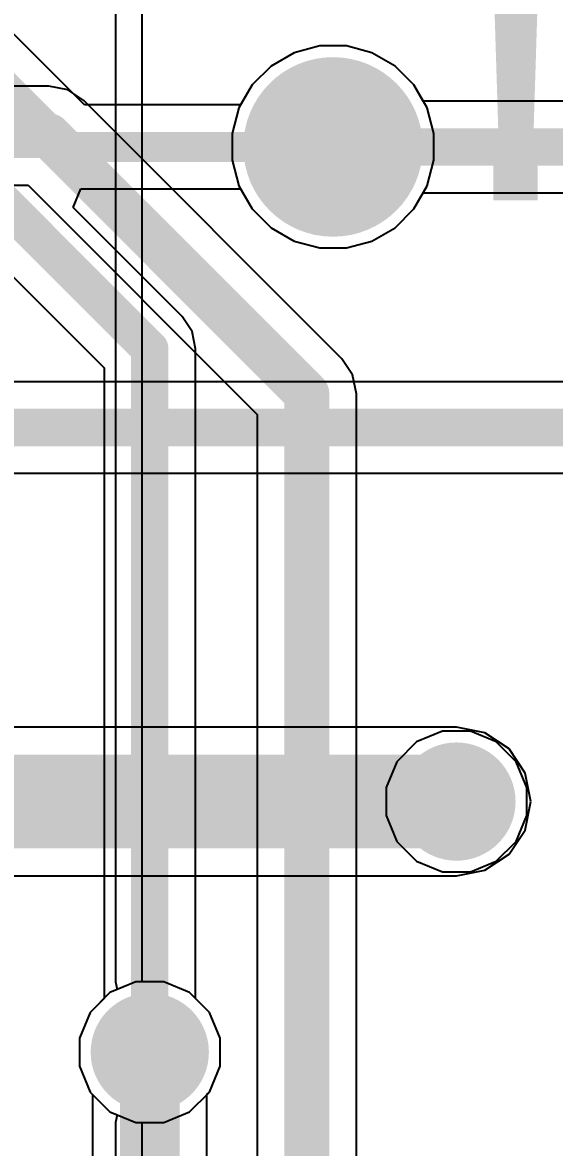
# Model space of a CAD drawing. Header units: inches. Extents: x -0.91 to 3.86, y -0.82 to 4.16.
# Drawn here: x 0.217 to 0.3592, y 2.7575 to 3.0583 of the extents above; entities that cross this region are included whole.
import ezdxf

# ---------------------------------------------------------------- set-up
doc = ezdxf.new("R2010")
doc.units = ezdxf.units.IN
doc.header["$MEASUREMENT"] = 0
for name, color, linetype in [('Bottom Layer 1', 5, 'Continuous'), ('Bottom Solder', 6, 'Continuous'), ('GND+Signal', 16, 'Continuous'), ('Multi-Layer', 9, 'Continuous'), ('Pad Holes', 156, 'Continuous'), ('PWR+Signal', 76, 'Continuous'), ('Top Layer 1', 1, 'Continuous'), ('Top Overlay', 2, 'Continuous'), ('Top Solder', 216, 'Continuous'), ('Via Holes', 16, 'Continuous')]:
    doc.layers.add(name, color=color, linetype=linetype)
doc.styles.add('Arial_Bold', font='', dxfattribs={"height": 0.2})
doc.styles.get('Arial_Bold').set_extended_font_data('Arial', bold=True)

# ---------------------------------------------------------------- blocks, each defined once
blk = doc.blocks.new('T____P______TH_1_8___H_________0_92___55')
at = {"layer": 'Bottom Layer 1'}
h = blk.add_hatch(color=5, dxfattribs=at)
edge = h.paths.add_edge_path()
edge.add_arc((0, 0), 0.02, 0, 360)
at = {"layer": 'Bottom Solder'}
h = blk.add_hatch(color=6, dxfattribs=at)
edge = h.paths.add_edge_path()
edge.add_arc((0, 0), 0.024, 0, 360)
at = {"layer": 'GND+Signal'}
h = blk.add_hatch(color=16, dxfattribs=at)
edge = h.paths.add_edge_path()
edge.add_arc((0, 0), 0.02, 0, 360)
at = {"layer": 'Multi-Layer'}
h = blk.add_hatch(color=9, dxfattribs=at)
edge = h.paths.add_edge_path()
edge.add_arc((0, 0), 0.02, 0, 360)
at = {"layer": 'Pad Holes'}
h = blk.add_hatch(color=7, dxfattribs=at)
edge = h.paths.add_edge_path()
edge.add_arc((0, 0), 0.01, 0, 360)
at = {"layer": 'PWR+Signal'}
h = blk.add_hatch(color=76, dxfattribs=at)
edge = h.paths.add_edge_path()
edge.add_arc((0, 0), 0.02, 0, 360)
at = {"layer": 'Top Layer 1'}
h = blk.add_hatch(color=1, dxfattribs=at)
edge = h.paths.add_edge_path()
edge.add_arc((0, 0), 0.02, 0, 360)
at = {"layer": 'Top Solder'}
h = blk.add_hatch(color=216, dxfattribs=at)
edge = h.paths.add_edge_path()
edge.add_arc((0, 0), 0.024, 0, 360)

msp = doc.modelspace()

# ---------------------------------------------------------------- hatches: boundary and pattern name
at = {"layer": 'Bottom Layer 1'}
h = msp.add_hatch(color=5, dxfattribs=at)
edge = h.paths.add_edge_path()
edge.add_arc((0.333, 2.85), 0.01181, 0, 360)
h = msp.add_hatch(color=5, dxfattribs=at)
edge = h.paths.add_edge_path()
edge.add_arc((0.251, 2.783), 0.01181, 0, 360)
at = {"layer": 'Bottom Solder'}
h = msp.add_hatch(color=6, dxfattribs=at)
edge = h.paths.add_edge_path()
edge.add_arc((0.333, 2.85), 0.01581, 0, 360)
h = msp.add_hatch(color=6, dxfattribs=at)
edge = h.paths.add_edge_path()
edge.add_arc((0.251, 2.783), 0.01581, 0, 360)
at = {"layer": 'GND+Signal'}
h = msp.add_hatch(color=16, dxfattribs=at)
edge = h.paths.add_edge_path()
edge.add_arc((0.333, 2.85), 0.01181, 0, 360)
h = msp.add_hatch(color=16, dxfattribs=at)
edge = h.paths.add_edge_path()
edge.add_arc((0.251, 2.783), 0.01181, 0, 360)
at = {"layer": 'PWR+Signal'}
h = msp.add_hatch(color=76, dxfattribs=at)
edge = h.paths.add_edge_path()
edge.add_arc((0.333, 2.85), 0.01181, 0, 360)
h = msp.add_hatch(color=76, dxfattribs=at)
edge = h.paths.add_edge_path()
edge.add_arc((0.251, 2.783), 0.01181, 0, 360)
at = {"layer": 'Top Layer 1'}
h = msp.add_hatch(color=1, dxfattribs=at)
edge = h.paths.add_edge_path()
edge.add_arc((0.333, 2.85), 0.01181, 0, 360)
h = msp.add_hatch(color=1, dxfattribs=at)
edge = h.paths.add_edge_path()
edge.add_arc((0.251, 2.783), 0.01181, 0, 360)
at = {"layer": 'Top Solder'}
h = msp.add_hatch(color=216, dxfattribs=at)
edge = h.paths.add_edge_path()
edge.add_arc((0.333, 2.85), 0.01581, 0, 360)
at = {"layer": 'Via Holes'}
h = msp.add_hatch(color=7, dxfattribs=at)
edge = h.paths.add_edge_path()
edge.add_arc((0.333, 2.85), 0.00591, 0, 360)
h = msp.add_hatch(color=7, dxfattribs=at)
edge = h.paths.add_edge_path()
edge.add_arc((0.251, 2.783), 0.00591, 0, 360)

# ---------------------------------------------------------------- linework, layer by layer
at = {"layer": 'Bottom Layer 1'}
for p, q in [((0.28958, 3.05016), (0.28342, 3.04661)), ((0.29645, 3.052), (0.28958, 3.05016)), ((0.30356, 3.052), (0.29645, 3.052)), ((0.31042, 3.05016), (0.30356, 3.052)), ((0.31658, 3.04661), (0.31042, 3.05016)), ((0.28342, 3.04661), (0.2784, 3.04158)), ((0.32161, 3.04158), (0.31658, 3.04661)), ((0.2784, 3.04158), (0.27484, 3.03542)), ((0.32516, 3.03542), (0.32161, 3.04158)), ((0.27484, 3.03542), (0.273, 3.02855)), ((0.327, 3.02855), (0.32516, 3.03542)), ((0.273, 3.02855), (0.273, 3.02145)), ((0.327, 3.02145), (0.327, 3.02855)), ((0.273, 3.02145), (0.27484, 3.01458)), ((0.32516, 3.01458), (0.327, 3.02145)), ((0.27484, 3.01458), (0.2784, 3.00842)), ((0.32161, 3.00842), (0.32516, 3.01458)), ((0.2784, 3.00842), (0.28342, 3.00339)), ((0.31658, 3.00339), (0.32161, 3.00842)), ((0.28342, 3.00339), (0.28958, 2.99984)), ((0.31042, 2.99984), (0.31658, 3.00339)), ((0.28958, 2.99984), (0.29645, 2.998)), ((0.30356, 2.998), (0.31042, 2.99984)), ((0.29645, 2.998), (0.30356, 2.998)), ((0.519, 2.96224), (0.20973, 2.96224)), ((0.20973, 2.93776), (0.51393, 2.93776)), ((0.333, 2.86988), (0.20707, 2.86988)), ((0.34061, 2.86837), (0.333, 2.86988)), ((0.34706, 2.86406), (0.34061, 2.86837)), ((0.35137, 2.85761), (0.34706, 2.86406)), ((0.35288, 2.85), (0.35137, 2.85761)), ((0.35137, 2.84239), (0.35288, 2.85)), ((0.34706, 2.83594), (0.35137, 2.84239)), ((0.34061, 2.83163), (0.34706, 2.83594)), ((0.20707, 2.83012), (0.333, 2.83012)), ((0.333, 2.83012), (0.34061, 2.83163)), ((0.24726, 2.80181), (0.24034, 2.79895)), ((0.25474, 2.80181), (0.24726, 2.80181)), ((0.26166, 2.79895), (0.25474, 2.80181)), ((0.24034, 2.79895), (0.23505, 2.79366)), ((0.26695, 2.79366), (0.26166, 2.79895)), ((0.23505, 2.79366), (0.23219, 2.78674)), ((0.26981, 2.78674), (0.26695, 2.79366)), ((0.23219, 2.78674), (0.23219, 2.77926)), ((0.26981, 2.77926), (0.26981, 2.78674)), ((0.23219, 2.77926), (0.23505, 2.77234)), ((0.26695, 2.77234), (0.26981, 2.77926)), ((0.23505, 2.77234), (0.24034, 2.76705)), ((0.26166, 2.76705), (0.26695, 2.77234)), ((0.24034, 2.76705), (0.24726, 2.76419)), ((0.25474, 2.76419), (0.26166, 2.76705)), ((0.24726, 2.76419), (0.25474, 2.76419))]:
    msp.add_line(p, q, dxfattribs=at)
for points in [[(0.165, 2.95, 0.01, 0.01, 0), (0.519, 2.95, 0.01, 0.01, 0)], [(0.165, 2.85, 0.025, 0.025, 0), (0.333, 2.85, 0.025, 0.025, 0)]]:
    msp.add_lwpolyline(points, format="xyseb", dxfattribs=at)
msp.add_lwpolyline([(0.32675, 2.85, 0.0125, 0.0125, 1), (0.33925, 2.85, 0.0125, 0.0125, 1)], format="xyseb", close=True, dxfattribs=at)
at = {"layer": 'GND+Signal'}
for p, q in [((0.23352, 3.03622), (0.14622, 3.12351)), ((0.28958, 3.05016), (0.28342, 3.04661)), ((0.29645, 3.052), (0.28958, 3.05016)), ((0.30356, 3.052), (0.29645, 3.052)), ((0.31042, 3.05016), (0.30356, 3.052)), ((0.31658, 3.04661), (0.31042, 3.05016)), ((0.28342, 3.04661), (0.2784, 3.04158)), ((0.32161, 3.04158), (0.31658, 3.04661)), ((0.2784, 3.04158), (0.2753, 3.03622)), ((0.32516, 3.03542), (0.32161, 3.04158)), ((0.2753, 3.03622), (0.23352, 3.03622)), ((0.327, 3.02855), (0.32516, 3.03542)), ((0.327, 3.02145), (0.327, 3.02855)), ((0.32516, 3.01458), (0.327, 3.02145)), ((0.23052, 3.00878), (0.23259, 3.01378)), ((0.23259, 3.01378), (0.2753, 3.01378)), ((0.2753, 3.01378), (0.2784, 3.00842)), ((0.32161, 3.00842), (0.32516, 3.01458)), ((0.19693, 3.00776), (0.23876, 2.96593)), ((0.25965, 2.97965), (0.23052, 3.00878)), ((0.2784, 3.00842), (0.28342, 3.00339)), ((0.31658, 3.00339), (0.32161, 3.00842)), ((0.28342, 3.00339), (0.28958, 2.99984)), ((0.31042, 2.99984), (0.31658, 3.00339)), ((0.28958, 2.99984), (0.29645, 2.998)), ((0.30356, 2.998), (0.31042, 2.99984)), ((0.29645, 2.998), (0.30356, 2.998)), ((0.2623, 2.97568), (0.25965, 2.97965)), ((0.26324, 2.971), (0.2623, 2.97568)), ((0.26324, 2.79737), (0.26324, 2.971)), ((0.23876, 2.96593), (0.23876, 2.79737)), ((0.32926, 2.86881), (0.32234, 2.86595)), ((0.33674, 2.86881), (0.32926, 2.86881)), ((0.34366, 2.86595), (0.33674, 2.86881)), ((0.32234, 2.86595), (0.31705, 2.86066)), ((0.34895, 2.86066), (0.34366, 2.86595)), ((0.31705, 2.86066), (0.31419, 2.85374)), ((0.35181, 2.85374), (0.34895, 2.86066)), ((0.31419, 2.85374), (0.31419, 2.84626)), ((0.35181, 2.84626), (0.35181, 2.85374)), ((0.31419, 2.84626), (0.31705, 2.83934)), ((0.34895, 2.83934), (0.35181, 2.84626)), ((0.31705, 2.83934), (0.32234, 2.83405)), ((0.34366, 2.83405), (0.34895, 2.83934)), ((0.32234, 2.83405), (0.32926, 2.83119)), ((0.33674, 2.83119), (0.34366, 2.83405)), ((0.32926, 2.83119), (0.33674, 2.83119)), ((0.23876, 2.79737), (0.23505, 2.79366)), ((0.26695, 2.79366), (0.26324, 2.79737)), ((0.23505, 2.79366), (0.23219, 2.78674)), ((0.26981, 2.78674), (0.26695, 2.79366)), ((0.23219, 2.78674), (0.23219, 2.77926)), ((0.26981, 2.77926), (0.26981, 2.78674)), ((0.23219, 2.77926), (0.23505, 2.77234)), ((0.26695, 2.77234), (0.26981, 2.77926)), ((0.23505, 2.77234), (0.24034, 2.76705)), ((0.26166, 2.76705), (0.26695, 2.77234)), ((0.24034, 2.76705), (0.24726, 2.76419)), ((0.25474, 2.76419), (0.26166, 2.76705)), ((0.24726, 2.76419), (0.25474, 2.76419))]:
    msp.add_line(p, q, dxfattribs=at)
for points in [[(0.135, 3.11887, 0.008, 0.008, 0), (0.22887, 3.025, 0.008, 0.008, 0)], [(0.22887, 3.025, 0.008, 0.008, 0), (0.3, 3.025, 0.008, 0.008, 0)], [(0.202, 3.02, 0.01, 0.01, 0), (0.251, 2.971, 0.01, 0.01, 0)], [(0.251, 2.783, 0.01, 0.01, 0), (0.251, 2.971, 0.01, 0.01, 0)], [(0.251, 2.782, 0.01, 0.01, 0), (0.251, 2.783, 0.01, 0.01, 0)]]:
    msp.add_lwpolyline(points, format="xyseb", dxfattribs=at)
for points in [[(0.22687, 3.025, 0.004, 0.004, 1), (0.23087, 3.025, 0.004, 0.004, 1)], [(0.22687, 3.025, 0.004, 0.004, 1), (0.23087, 3.025, 0.004, 0.004, 1)], [(0.298, 3.025, 0.004, 0.004, 1), (0.302, 3.025, 0.004, 0.004, 1)], [(0.2485, 2.971, 0.005, 0.005, 1), (0.2535, 2.971, 0.005, 0.005, 1)], [(0.2485, 2.971, 0.005, 0.005, 1), (0.2535, 2.971, 0.005, 0.005, 1)], [(0.2485, 2.783, 0.005, 0.005, 1), (0.2535, 2.783, 0.005, 0.005, 1)], [(0.2485, 2.783, 0.005, 0.005, 1), (0.2535, 2.783, 0.005, 0.005, 1)], [(0.2485, 2.782, 0.005, 0.005, 1), (0.2535, 2.782, 0.005, 0.005, 1)]]:
    msp.add_lwpolyline(points, format="xyseb", close=True, dxfattribs=at)
at = {"layer": 'PWR+Signal'}
for p, q in [((0.24186, 3.545), (0.24186, 2.80181)), ((0.249, 2.80181), (0.249, 3.545)), ((0.28958, 3.05016), (0.28342, 3.04661)), ((0.29645, 3.052), (0.28958, 3.05016)), ((0.30356, 3.052), (0.29645, 3.052)), ((0.31042, 3.05016), (0.30356, 3.052)), ((0.31658, 3.04661), (0.31042, 3.05016)), ((0.28342, 3.04661), (0.2784, 3.04158)), ((0.32161, 3.04158), (0.31658, 3.04661)), ((0.2784, 3.04158), (0.27484, 3.03542)), ((0.32516, 3.03542), (0.32161, 3.04158)), ((0.27484, 3.03542), (0.273, 3.02855)), ((0.327, 3.02855), (0.32516, 3.03542)), ((0.273, 3.02855), (0.273, 3.02145)), ((0.327, 3.02145), (0.327, 3.02855)), ((0.273, 3.02145), (0.27484, 3.01458)), ((0.32516, 3.01458), (0.327, 3.02145)), ((0.27484, 3.01458), (0.2784, 3.00842)), ((0.32161, 3.00842), (0.32516, 3.01458)), ((0.2784, 3.00842), (0.28342, 3.00339)), ((0.31658, 3.00339), (0.32161, 3.00842)), ((0.28342, 3.00339), (0.28958, 2.99984)), ((0.31042, 2.99984), (0.31658, 3.00339)), ((0.28958, 2.99984), (0.29645, 2.998)), ((0.30356, 2.998), (0.31042, 2.99984)), ((0.29645, 2.998), (0.30356, 2.998)), ((0.24186, 2.80181), (0.24227, 2.79975)), ((0.25474, 2.80181), (0.249, 2.80181)), ((0.26166, 2.79895), (0.25474, 2.80181)), ((0.24034, 2.79895), (0.23505, 2.79366)), ((0.24227, 2.79975), (0.24034, 2.79895)), ((0.26695, 2.79366), (0.26166, 2.79895)), ((0.23505, 2.79366), (0.23219, 2.78674)), ((0.26981, 2.78674), (0.26695, 2.79366)), ((0.23219, 2.78674), (0.23219, 2.77926)), ((0.26981, 2.77926), (0.26981, 2.78674)), ((0.23219, 2.77926), (0.23505, 2.77234)), ((0.26695, 2.77234), (0.26981, 2.77926)), ((0.23505, 2.77234), (0.24034, 2.76705)), ((0.26166, 2.76705), (0.26695, 2.77234)), ((0.24034, 2.76705), (0.24227, 2.76625)), ((0.25474, 2.76419), (0.26166, 2.76705)), ((0.24227, 2.76625), (0.24186, 2.76419)), ((0.24186, 2.76419), (0.24186, 1.67267)), ((0.249, 1.67267), (0.249, 2.76419)), ((0.249, 2.76419), (0.25474, 2.76419))]:
    msp.add_line(p, q, dxfattribs=at)
at = {"layer": 'Top Layer 1'}
for p, q in [((0.28958, 3.05016), (0.28342, 3.04661)), ((0.29645, 3.052), (0.28958, 3.05016)), ((0.30356, 3.052), (0.29645, 3.052)), ((0.31042, 3.05016), (0.30356, 3.052)), ((0.31658, 3.04661), (0.31042, 3.05016)), ((0.28342, 3.04661), (0.2784, 3.04158)), ((0.32161, 3.04158), (0.31658, 3.04661)), ((0.224, 3.04125), (0.083, 3.04125)), ((0.22907, 3.04025), (0.224, 3.04125)), ((0.2784, 3.04158), (0.27484, 3.03542)), ((0.32411, 3.03724), (0.32161, 3.04158)), ((0.23337, 3.03737), (0.22907, 3.04025)), ((0.30237, 2.96837), (0.23337, 3.03737)), ((0.27484, 3.03542), (0.273, 3.02855)), ((0.755, 3.03724), (0.32411, 3.03724)), ((0.273, 3.02855), (0.273, 3.02145)), ((0.273, 3.02145), (0.27484, 3.01458)), ((0.08849, 3.01475), (0.21851, 3.01475)), ((0.21851, 3.01475), (0.27975, 2.95351)), ((0.27484, 3.01458), (0.2784, 3.00842)), ((0.32161, 3.00842), (0.32411, 3.01276)), ((0.32411, 3.01276), (0.74993, 3.01276)), ((0.2784, 3.00842), (0.28342, 3.00339)), ((0.31658, 3.00339), (0.32161, 3.00842)), ((0.28342, 3.00339), (0.28958, 2.99984)), ((0.31042, 2.99984), (0.31658, 3.00339)), ((0.28958, 2.99984), (0.29645, 2.998)), ((0.30356, 2.998), (0.31042, 2.99984)), ((0.29645, 2.998), (0.30356, 2.998)), ((0.30525, 2.96407), (0.30237, 2.96837)), ((0.30625, 2.959), (0.30525, 2.96407)), ((0.30625, 2.34649), (0.30625, 2.959)), ((0.27975, 2.95351), (0.27975, 2.34695)), ((0.32926, 2.86881), (0.32234, 2.86595)), ((0.33674, 2.86881), (0.32926, 2.86881)), ((0.34366, 2.86595), (0.33674, 2.86881)), ((0.32234, 2.86595), (0.31705, 2.86066)), ((0.34895, 2.86066), (0.34366, 2.86595)), ((0.31705, 2.86066), (0.31419, 2.85374)), ((0.35181, 2.85374), (0.34895, 2.86066)), ((0.31419, 2.85374), (0.31419, 2.84626)), ((0.35181, 2.84626), (0.35181, 2.85374)), ((0.31419, 2.84626), (0.31705, 2.83934)), ((0.34895, 2.83934), (0.35181, 2.84626)), ((0.31705, 2.83934), (0.32234, 2.83405)), ((0.34366, 2.83405), (0.34895, 2.83934)), ((0.32234, 2.83405), (0.32926, 2.83119)), ((0.33674, 2.83119), (0.34366, 2.83405)), ((0.32926, 2.83119), (0.33674, 2.83119)), ((0.24726, 2.80181), (0.24034, 2.79895)), ((0.25474, 2.80181), (0.24726, 2.80181)), ((0.26166, 2.79895), (0.25474, 2.80181)), ((0.24034, 2.79895), (0.23505, 2.79366)), ((0.26695, 2.79366), (0.26166, 2.79895)), ((0.23505, 2.79366), (0.23219, 2.78674)), ((0.26981, 2.78674), (0.26695, 2.79366)), ((0.23219, 2.78674), (0.23219, 2.77926)), ((0.26981, 2.77926), (0.26981, 2.78674)), ((0.23219, 2.77926), (0.23505, 2.77234)), ((0.26695, 2.77234), (0.26981, 2.77926)), ((0.23505, 2.77234), (0.23571, 2.77169)), ((0.23571, 2.77169), (0.23571, 2.347)), ((0.26629, 2.77169), (0.26695, 2.77234)), ((0.26629, 2.35333), (0.26629, 2.77169))]:
    msp.add_line(p, q, dxfattribs=at)
for points in [[(0.083, 3.028, 0.012, 0.012, 0), (0.224, 3.028, 0.012, 0.012, 0)], [(0.224, 3.028, 0.012, 0.012, 0), (0.293, 2.959, 0.012, 0.012, 0)], [(0.3, 3.025, 0.01, 0.01, 0), (0.755, 3.025, 0.01, 0.01, 0)], [(0.293, 2.341, 0.012, 0.012, 0), (0.293, 2.959, 0.012, 0.012, 0)], [(0.251, 2.783, 0.016, 0.016, 0), (0.251, 2.785, 0.016, 0.016, 0)], [(0.251, 2.347, 0.016, 0.016, 0), (0.251, 2.783, 0.016, 0.016, 0)]]:
    msp.add_lwpolyline(points, format="xyseb", dxfattribs=at)
for points in [[(0.221, 3.028, 0.006, 0.006, 1), (0.227, 3.028, 0.006, 0.006, 1)], [(0.221, 3.028, 0.006, 0.006, 1), (0.227, 3.028, 0.006, 0.006, 1)], [(0.2975, 3.025, 0.005, 0.005, 1), (0.3025, 3.025, 0.005, 0.005, 1)], [(0.29, 2.959, 0.006, 0.006, 1), (0.296, 2.959, 0.006, 0.006, 1)], [(0.29, 2.959, 0.006, 0.006, 1), (0.296, 2.959, 0.006, 0.006, 1)], [(0.247, 2.785, 0.008, 0.008, 1), (0.255, 2.785, 0.008, 0.008, 1)], [(0.247, 2.783, 0.008, 0.008, 1), (0.255, 2.783, 0.008, 0.008, 1)], [(0.247, 2.783, 0.008, 0.008, 1), (0.255, 2.783, 0.008, 0.008, 1)]]:
    msp.add_lwpolyline(points, format="xyseb", close=True, dxfattribs=at)

# ---------------------------------------------------------------- block references
msp.add_blockref('T____P______TH_1_8___H_________0_92___55', (0.3, 3.025))

# ---------------------------------------------------------------- texts
at = {"layer": 'Top Overlay', "style": 'Arial_Bold'}
msp.add_text('!SS2', height=0.06, dxfattribs=at).set_placement((0.335, 3.0107))

doc.saveas('drawing.dxf')
